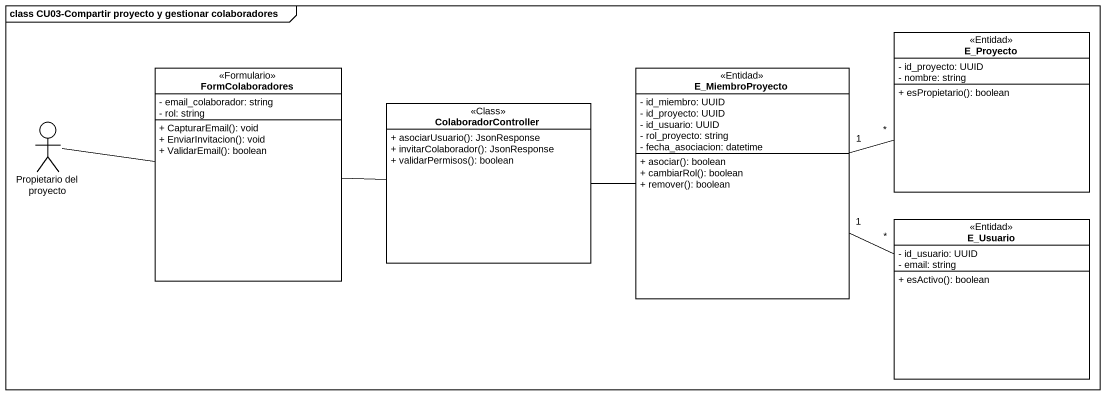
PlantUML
@startuml
mainframe class CU03-Compartir proyecto y gestionar colaboradores
allowmixing
hide circle
hide empty members
skinparam classAttributeIconSize 0
class E_Proyecto <<Entidad>> {
  - id_proyecto: UUID
  - nombre: string
  + esPropietario(): boolean
}
class FormColaboradores <<Formulario>> {
  - email_colaborador: string
  - rol: string
  + CapturarEmail(): void
  + EnviarInvitacion(): void
  + ValidarEmail(): boolean
}
class E_MiembroProyecto <<Entidad>> {
  - id_miembro: UUID
  - id_proyecto: UUID
  - id_usuario: UUID
  - rol_proyecto: string
  - fecha_asociacion: datetime
  + asociar(): boolean
  + cambiarRol(): boolean
  + remover(): boolean
}
actor "Propietario del proyecto" as Propietario_del_proyecto
class ColaboradorController <<Class>> {
  + asociarUsuario(): JsonResponse
  + invitarColaborador(): JsonResponse
  + validarPermisos(): boolean
}
class E_Usuario <<Entidad>> {
  - id_usuario: UUID
  - email: string
  + esActivo(): boolean
}
FormColaboradores -right- ColaboradorController
E_MiembroProyecto "1" -right- "*" E_Proyecto
E_MiembroProyecto "1" -right- "*" E_Usuario
Propietario_del_proyecto -right- FormColaboradores
ColaboradorController -right- E_MiembroProyecto
@enduml
